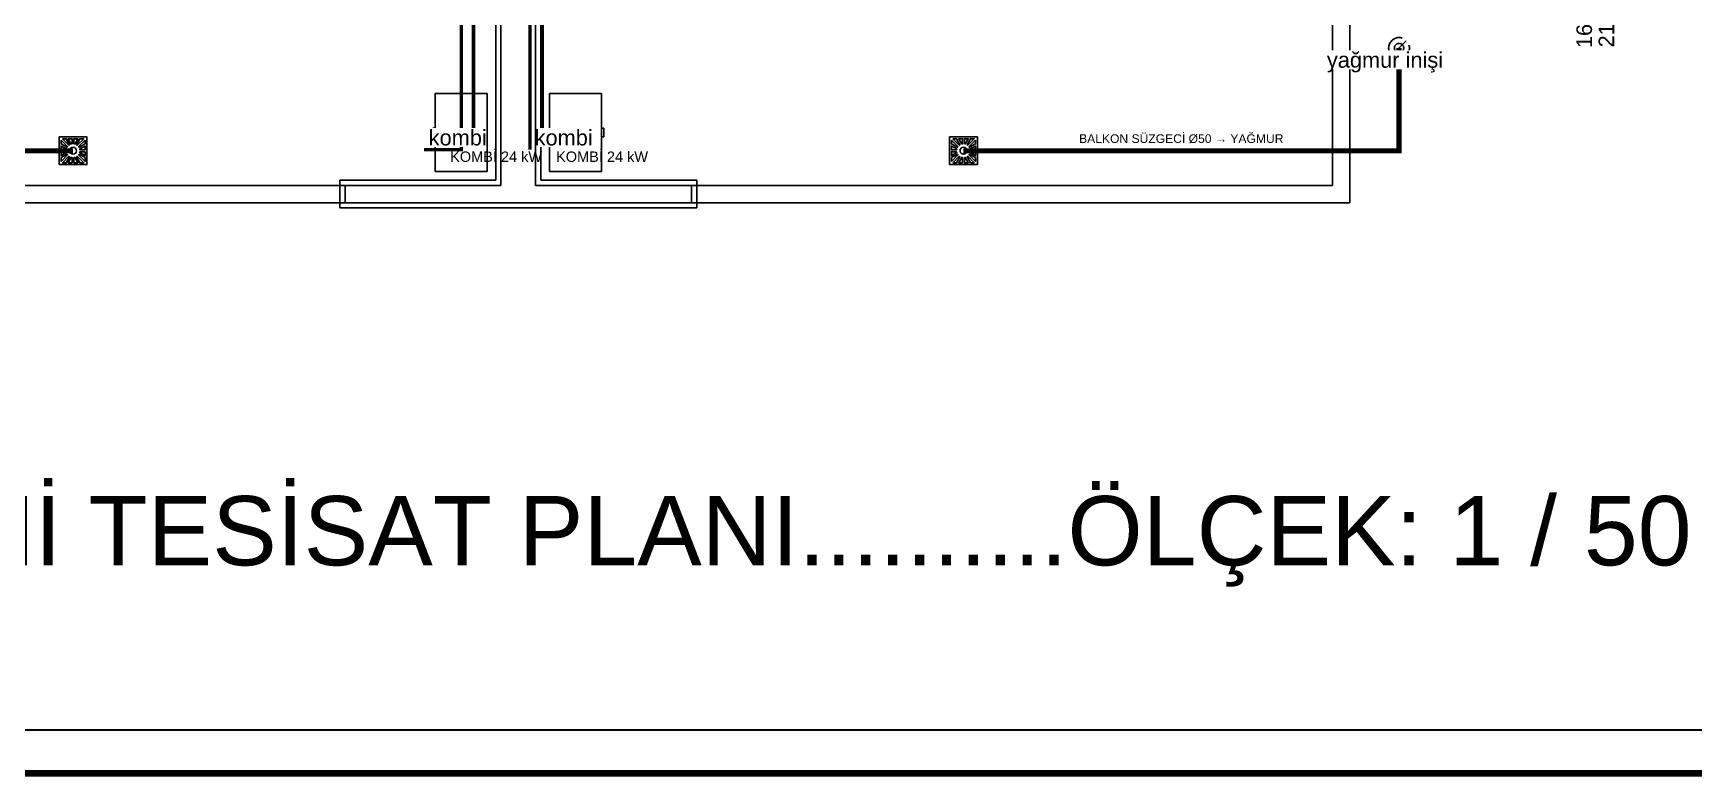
# Model space of a CAD drawing. Header units: centimetres. Extents: x -3962 to 30527, y -2 to 2802.
# Drawn here: x 13431 to 14389, y -2 to 427 of the extents above; entities that cross this region are included whole.
import ezdxf
from ezdxf.enums import TextEntityAlignment as Align

# ---------------------------------------------------------------- set-up
doc = ezdxf.new("R2010")
doc.units = ezdxf.units.CM
doc.linetypes.add('BASMA HATTI', pattern=[31, 25, -6])
doc.linetypes.add('YAGMUR HATTI', pattern=[36, 30, -6])
for name, color, linetype in [('MD-YUK-BIRIMI', 7, 'Continuous'), ('MTY-TEFRIS', 15, 'CONTINUOUS'), ('ROTAS-CIHAZ', 135, 'CONTINUOUS'), ('ROTAS-KAT-ADI', 1, 'CONTINUOUS'), ('ROTAS-MIMARI', 8, 'CONTINUOUS'), ('ROTAS-MIMARI-YAZI', 8, 'CONTINUOUS'), ('ROTAS-PAFTA', 7, 'CONTINUOUS'), ('ROTAS-SICAKSU-BORU', 1, 'BASMA HATTI'), ('ROTAS-SOGUKSU-BORU', 5, 'CONTINUOUS'), ('ROTAS-TEFRIS', 15, 'CONTINUOUS'), ('ROTAS-YAGMUR-BORUSU', 3, 'YAGMUR HATTI'), ('ROTAS-YAGMUR-BORUSU-CAP', 3, 'CONTINUOUS')]:
    doc.layers.add(name, color=color, linetype=linetype)
doc.styles.add('MTYCAPLT', font='arial.ttf', dxfattribs={"width": 0.65, "height": 1})
doc.styles.add('ROTAS', font='arial.ttf')

# ---------------------------------------------------------------- blocks, each defined once
blk = doc.blocks.new('SUZGEC1')
at = {"layer": 'MTY-TEFRIS'}
blk.add_lwpolyline([(-5, -5), (-5, 5), (5, 5), (5, -5)], close=True, dxfattribs=at)
for points in [[(-4.33, 3.86), (-1.99, 1.52, 0.029484), (-2.15, 1.27), (-4.33, 2.48)], [(-2.48, 0.33), (-4.33, 0.33), (-4.33, 1.72), (-2.41, 0.65, 0.032775)], [(-3.86, 4.33), (-2.48, 4.33), (-1.27, 2.15, 0.029484), (-1.52, 1.99)], [(-0.65, 2.41, -0.032775), (-0.33, 2.48), (-0.33, 4.33), (-1.72, 4.33)], [(0.33, 2.48), (0.33, 4.33), (1.72, 4.33), (0.65, 2.41, 0.032775)], [(1.27, 2.15), (2.48, 4.33), (3.86, 4.33), (1.52, 1.99, 0.029484)], [(4.33, 3.86), (1.99, 1.52, -0.029484), (2.15, 1.27), (4.33, 2.48)], [(4.33, 0.33), (4.33, 1.72), (2.41, 0.65, -0.032775), (2.48, 0.33)], [(-2.48, -0.33), (-4.33, -0.33), (-4.33, -1.72), (-2.41, -0.65, -0.032775)], [(-4.33, -3.86), (-1.99, -1.52, -0.029484), (-2.15, -1.27), (-4.33, -2.48)], [(-3.86, -4.33), (-2.48, -4.33), (-1.27, -2.15, -0.029484), (-1.52, -1.99)], [(-0.33, -4.33), (-1.72, -4.33), (-0.65, -2.41, 0.032775), (-0.33, -2.48)], [(0.33, -2.48), (0.33, -4.33), (1.72, -4.33), (0.65, -2.41, -0.032775)], [(2.48, -4.33), (1.27, -2.15, 0.029484), (1.52, -1.99), (3.86, -4.33)], [(4.33, -2.48), (4.33, -3.86), (1.99, -1.52, 0.029484), (2.15, -1.27)], [(4.33, -0.33), (4.33, -1.72), (2.41, -0.65, 0.032775), (2.48, -0.33)]]:
    blk.add_lwpolyline(points, format="xyb", close=True, dxfattribs=at)
blk.add_circle((0, 0), 1.25, dxfattribs=at)
at = {"layer": 'MD-YUK-BIRIMI', "color": 6, "style": 'MTYCAPLT', "width": 0.65}
for tag, p in [('PSCP_001', (-1.25, 0.75)), ('PS_001', (-0.62, -0.5))]:
    blk.add_attdef(tag, p, '', height=1, dxfattribs=at)

msp = doc.modelspace()

# ---------------------------------------------------------------- linework, layer by layer
at = {"layer": 'ROTAS-MIMARI'}
for p, q in [((13697.82, 446.24), (13697.82, 342.24)), ((13700.82, 449.24), (13700.82, 339.24)), ((13720.82, 449.24), (13720.82, 339.24)), ((13723.82, 342.24), (13723.82, 446.24)), ((13662.82, 392.24), (13662.82, 347.24)), ((13692.82, 392.24), (13662.82, 392.24)), ((13692.82, 347.24), (13692.82, 392.24)), ((13728.82, 347.24), (13728.82, 392.24)), ((13728.82, 392.24), (13758.82, 392.24)), ((13758.82, 392.24), (13758.83, 347.24)), ((13661.53, 367.24), (13661.53, 372.23)), ((13661.53, 372.23), (13662.82, 372.23)), ((13662.82, 367.24), (13661.53, 367.24)), ((13760.12, 372.23), (13758.83, 372.23)), ((13758.83, 367.24), (13760.12, 367.24)), ((13760.12, 367.24), (13760.12, 372.23)), ((13692.82, 347.24), (13662.82, 347.24)), ((13728.82, 347.24), (13758.83, 347.24)), ((13240.82, 339.24), (13610.82, 339.24)), ((13697.82, 342.24), (13607.82, 342.24)), ((13607.82, 342.24), (13607.82, 326.24)), ((13610.82, 339.24), (13610.82, 329.24)), ((13610.82, 339.24), (13700.82, 339.24)), ((13720.82, 339.24), (13810.82, 339.24)), ((13813.82, 342.24), (13723.82, 342.24)), ((13810.82, 339.24), (13810.82, 329.24)), ((13813.82, 326.24), (13813.82, 342.24)), ((13230.82, 329.24), (13610.82, 329.24)), ((13607.82, 326.24), (13813.82, 326.24)), ((13610.82, 329.24), (13810.82, 329.24))]:
    msp.add_line(p, q, dxfattribs=at)
for points in [[(14180.82, 449.24), (14180.82, 339.24)], [(14190.82, 449.24), (14190.82, 329.24)], [(13810.82, 339.24), (14180.82, 339.24)], [(13810.82, 329.24), (14190.82, 329.24)]]:
    msp.add_lwpolyline(points, dxfattribs=at)
at = {"layer": 'ROTAS-PAFTA'}
for points, const_width in [([(12500, 0), (15000, 0), (15000, 2800), (12500, 2800)], 4), ([(12525, 25), (14975, 25), (14975, 2775), (12525, 2775)], 1)]:
    msp.add_lwpolyline(points, close=True, dxfattribs=dict(at, const_width=const_width))
at = {"layer": 'ROTAS-SICAKSU-BORU', "const_width": 2}
for points in [[(13656.49, 359.82), (13678, 359.82), (13678, 362.82), (13676.96, 362.96), (13676, 363.36), (13675.17, 363.99), (13674.54, 364.82), (13674.14, 365.78), (13674, 366.82), (13674.14, 367.86), (13674.54, 368.82), (13675.17, 369.65), (13676, 370.28), (13676.96, 370.68), (13678, 370.82), (13678, 697)], [(13717.64, 359.82), (13717.64, 433)]]:
    msp.add_lwpolyline(points, dxfattribs=at)
at = {"layer": 'ROTAS-SOGUKSU-BORU', "const_width": 2}
for points in [[(13663.49, 366.82), (13685, 366.82), (13685, 704), (13661, 704), (13661, 705.15), (13656.72, 705.15), (13645, 705.15), (13645, 816), (13643.38, 816), (13643.38, 819.36), (13643.38, 820), (13643.38, 956), (13553, 956), (13553, 1044), (13589, 1044)], [(13724.64, 366.82), (13724.64, 440), (13737, 440), (13737, 705.15)]]:
    msp.add_lwpolyline(points, dxfattribs=at)
at = {"layer": 'ROTAS-YAGMUR-BORUSU'}
msp.add_line((14215.04, 414.34), (14223.44, 422.74), dxfattribs=at)
at = {"layer": 'ROTAS-YAGMUR-BORUSU', "const_width": 3}
for points in [[(13453.82, 359.24), (13167.27, 359.24), (13167.27, 418.41)], [(13967.82, 359.24), (14219.24, 359.24), (14219.24, 418.54)]]:
    msp.add_lwpolyline(points, dxfattribs=at)
at = {"layer": 'ROTAS-YAGMUR-BORUSU'}
for radius in [6, 2.7]:
    msp.add_circle((14219.24, 418.54), radius, dxfattribs=at)

# ---------------------------------------------------------------- block references
at = {"layer": 'ROTAS-TEFRIS', "xscale": 1.6, "yscale": 1.6}
for p in [(13453.82, 359.24), (13967.82, 359.24)]:
    msp.add_blockref('SUZGEC1', p, dxfattribs=at)

# ---------------------------------------------------------------- texts
at = {"layer": 'ROTAS-KAT-ADI', "style": 'ROTAS'}
msp.add_text('2. KAT SIHHİ TESİSAT PLANI..........ÖLÇEK: 1 / 50', height=40, dxfattribs=at).set_placement((13750, 120), align=Align.CENTER)
at = {"layer": 'ROTAS-MIMARI-YAZI', "style": 'ROTAS'}
for s, p in [('160', (14326.12, 428.95)), ('210', (14338.92, 429.34))]:
    msp.add_text(s, height=9, rotation=90, dxfattribs=at).set_placement(p, align=Align.MIDDLE_CENTER)
at = {"layer": 'ROTAS-YAGMUR-BORUSU-CAP', "style": 'ROTAS'}
msp.add_text('BALKON SÜZGECİ Ø50 → YAĞMUR', height=5, dxfattribs=at).set_placement((14093.53, 362.24), align=Align.BOTTOM_CENTER)

# ---------------------------------------------------------------- next in the draw order: wipeouts: each hides what was drawn before it
for points in [[(14245.6, 406.16), (14176.64, 406.16), (14176.64, 417.16), (14245.6, 417.16)], [(13690.82, 361.32), (13660.92, 361.32), (13660.92, 372.32), (13690.82, 372.32)], [(13751.96, 361.32), (13722.06, 361.32), (13722.06, 372.32), (13751.96, 372.32)]]:
    msp.add_wipeout(points)

# ---------------------------------------------------------------- next in the draw order: texts
at = {"layer": 'ROTAS-CIHAZ', "style": 'ROTAS'}
for p in [(13671.49, 352.82), (13732.64, 352.82)]:
    msp.add_text('KOMBİ 24 kW', height=6, dxfattribs=at).set_placement(p)
at = {"layer": 'ROTAS-MIMARI-YAZI', "style": 'ROTAS'}
for s, p in [('yağmur inişi', (14211.12, 411.66)), ('kombi', (13675.87, 366.82)), ('kombi', (13737.01, 366.82))]:
    msp.add_text(s, height=9, dxfattribs=at).set_placement(p, align=Align.MIDDLE_CENTER)

doc.saveas('drawing.dxf')
